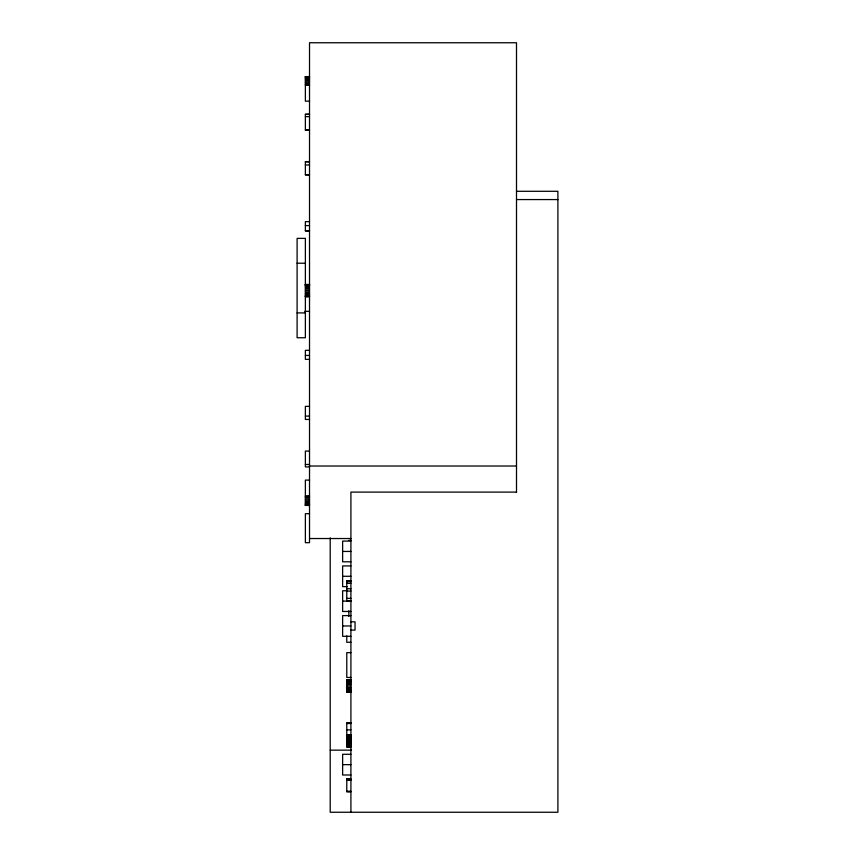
<?xml version="1.0" encoding="UTF-8"?>
<svg xmlns="http://www.w3.org/2000/svg" width="855" height="855" viewBox="0 0 855 855"><rect width="100%" height="100%" fill="white"/><g stroke="black" fill="none" stroke-linecap="round" stroke-linejoin="round"><path stroke-width="1.28" d="M305.374 76.651L309.521 76.555M305.374 76.758L309.521 76.758M305.374 76.939L309.521 76.929M305.374 77.42L309.521 77.42M305.374 78.094L309.521 78.094M305.374 78.949L309.521 78.949M305.374 80.007L309.521 80.007M305.374 81.257L309.521 81.257M305.374 82.7L309.521 82.7M305.374 84.079L309.521 84.079M305.374 84.185L309.521 84.185M305.374 85.361L309.521 85.361M309.521 101.104L305.374 101.2L305.374 76.555M309.521 114.207L305.374 114.207L305.374 130.217L309.521 130.217M305.374 114.378L309.521 114.378M305.374 116.643L309.521 116.643M305.374 130.035L309.521 130.035M309.521 161.606L305.374 161.606L305.374 174.933L309.521 174.933M305.374 161.852L309.521 161.852M305.374 164.962L309.521 164.962M305.374 174.687L309.521 174.687M516.505 191.285L557.898 191.285L557.898 812.25L330.212 812.25L330.212 537.827M516.505 199.568L557.898 199.568M309.521 221.637L305.374 221.637L305.374 230.978L309.521 230.978M305.374 225.581L309.521 225.581M305.374 230.7L309.521 230.7M297.102 263.222L305.374 263.222M305.374 284.426L309.521 284.469M305.374 284.651L309.521 284.63M305.374 284.79L309.521 284.801M305.374 284.907L309.521 284.907M305.374 285.132L309.521 285.132M305.374 285.281L309.521 285.281M305.374 285.955L309.521 285.955M305.374 286.81L309.521 286.81M305.374 287.868L309.521 287.868M305.374 289.118L309.521 289.118M305.374 290.561L309.521 290.561M305.374 292.047L309.521 292.047M305.374 293.318L309.521 293.318M305.374 294.377L309.521 294.377M305.374 295.232L309.521 295.232M305.374 295.873L309.521 295.873M305.374 296.343L309.521 296.332M305.374 296.621L309.521 296.471M305.374 296.717L309.521 296.717M304.786 311.338L309.521 311.338M297.102 312.909L305.374 312.909M309.521 350.315L305.374 350.315L305.374 359.367L309.521 359.367M305.374 355.434L309.521 355.434M309.521 406.36L305.374 406.36L305.374 419.442L309.521 419.442M305.374 416.086L309.521 416.086M309.521 451.077L305.374 451.077L305.374 466.905L309.521 466.905M305.374 464.468L309.521 464.468M309.521 466.018L516.505 466.018M309.521 480.093L305.374 480.093L305.374 505.423L309.521 505.423L305.374 505.348M516.505 492.106L350.913 492.106L350.913 812.25M305.374 495.836L309.521 495.836M305.374 496.573L309.521 496.573M305.374 497.118L309.521 497.118M305.374 497.824L309.521 497.824M305.374 499.267L309.521 499.267M305.374 500.752L309.521 500.752M305.374 502.024L309.521 502.024M305.374 503.082L309.521 503.082M305.374 503.937L309.521 503.937M305.374 504.578L309.521 504.578M305.374 505.049L309.521 505.038M305.374 505.145L309.521 505.209M309.521 513.695L305.374 513.695L305.374 542.679L309.521 542.679L309.521 42.75L516.505 42.75L516.505 492.501M309.521 538.532L350.913 538.532M348.84 540.328L350.913 540.328M350.913 541.097L342.631 541.097L342.631 561.799L350.913 561.799M342.631 551.443L350.913 551.443M350.913 565.935L342.631 565.935L342.631 586.637L347.365 586.637M342.631 576.281L350.913 576.281M350.913 580.673L346.777 580.673L346.777 601.118M346.777 580.823L350.913 580.855M346.777 581.037L350.913 581.037M346.777 581.197L350.913 581.197M346.777 581.689L350.913 581.689M346.777 583.356L350.913 583.356M346.777 588.753L350.913 588.753M347.365 590.773L342.631 590.773L342.631 611.475L350.913 611.475M346.777 591.083L350.913 591.083M346.777 598.382L350.913 598.382M346.777 600.67L350.913 600.67M346.777 600.712L350.913 600.712M346.777 601.012L350.913 600.926M342.631 601.118L350.913 601.076M350.913 615.611L342.631 615.611L342.631 636.312L350.913 636.312M350.913 621.82L355.049 621.82L355.049 630.103L350.913 630.103M342.631 625.967L350.913 625.967M350.913 642.297L346.777 642.297L346.777 635.831M350.913 652.632L346.777 652.632L346.777 677.47L350.913 677.47M350.913 679.949L346.777 679.949L350.913 680.078M346.777 680.238L350.913 680.238M346.777 680.719L350.913 680.719M346.777 681.392L350.913 681.392M346.777 682.247L350.913 682.247M346.777 683.305L350.913 683.305M346.777 684.556L350.913 684.556M346.777 685.999L350.913 685.999M346.777 687.484L350.913 687.484M346.777 688.756L350.913 688.756M346.777 689.814L350.913 689.814M346.777 690.658L350.913 690.658M346.777 691.31L350.913 691.31M346.777 691.781L350.913 691.781M346.777 692.058L350.913 692.058M350.913 692.155L346.777 692.155L346.777 679.853M350.913 723.041L346.777 723.041L346.777 747.356L350.913 747.356M346.777 723.148L350.913 723.148M346.777 723.287L350.913 723.287M346.777 723.544L350.913 723.469M346.777 729.871L350.913 729.871M346.777 734.958L350.913 734.905M346.777 735.054L350.913 735.065M346.777 735.343L350.913 735.247M346.777 735.653L350.913 735.653M346.777 736.326L350.913 736.326M346.777 737.245L350.913 737.245M346.777 738.047L350.913 738.047M346.777 738.645L350.913 738.645M346.777 738.977L350.913 739.094M346.777 739.34L350.913 739.34M346.777 739.853L350.913 739.853M346.777 740.238L350.913 740.238M346.777 740.729L350.913 740.729M346.777 741.317L350.913 741.317M346.777 742.033L350.913 742.033M346.777 742.803L350.913 742.803M346.777 743.497L350.913 743.497M346.777 744.139L350.913 744.139M346.777 744.684L350.913 744.684M346.777 745.165L350.913 745.165M346.777 745.507L350.913 745.507M346.777 745.571L350.913 745.571M346.777 745.71L350.913 745.731M346.777 746.148L350.913 746.148M346.777 746.265L350.913 746.265M330.212 750.156L351.523 750.156M350.913 754.292L342.631 754.292L342.631 774.993L350.913 774.993M342.631 764.648L350.913 764.648M346.777 779.076L350.913 779.076M346.777 779.247L350.913 779.247M346.777 779.386L350.913 779.386M346.777 779.685L350.913 779.685M346.777 779.739L350.913 779.739M346.777 791.324L350.913 791.324M346.777 791.548L350.913 791.548M350.913 791.805L346.777 791.805L346.777 779.023M348.84 610.684L348.84 616.466M305.374 238.385L297.102 238.385L297.102 337.746L305.374 337.746L305.374 238.385M350.913 780.038L346.777 780.038L350.913 780.102"/></g></svg>
